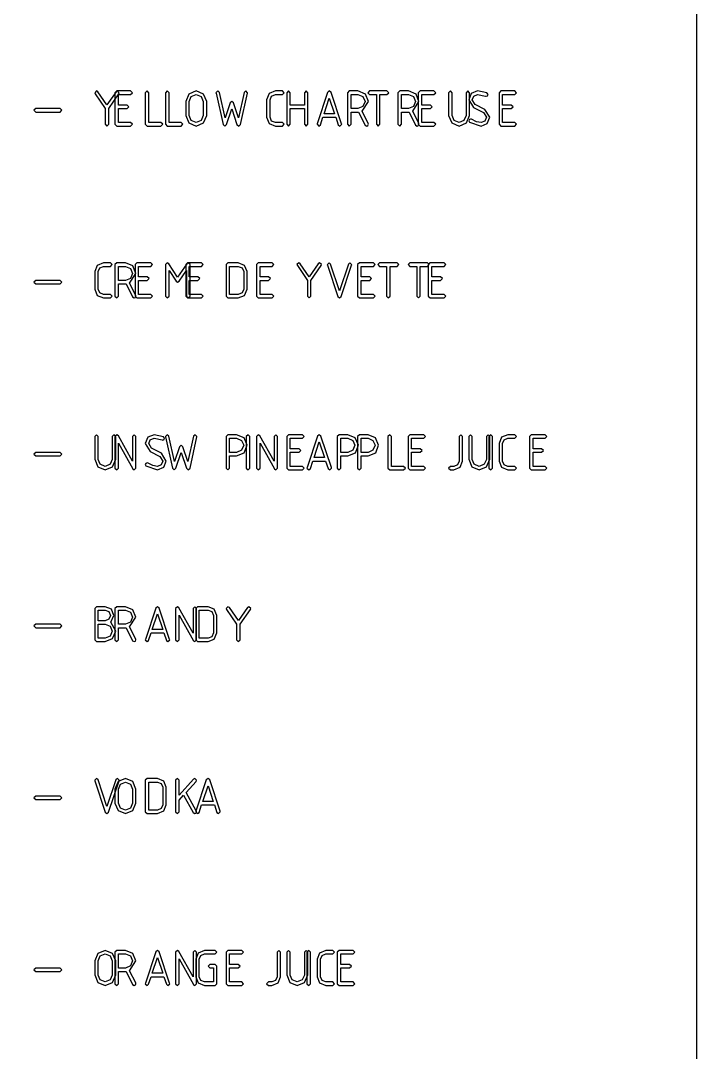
# Model space of a CAD drawing. Header units: metres. Extents: x 0 to 16.5, y 0 to 11.5.
# Drawn here: x 15.584 to 16.512, y 6.616 to 8.034 of the extents above; entities that cross this region are included whole.
import ezdxf

# ---------------------------------------------------------------- set-up
doc = ezdxf.new("R2010")
doc.units = ezdxf.units.M
for name, color, linetype in [('brandy', 221, 'Continuous'), ('orange juice', 30, 'Continuous'), ('Vodka', 1, 'Continuous')]:
    doc.layers.add(name, color=color, linetype=linetype)

msp = doc.modelspace()

# ---------------------------------------------------------------- linework, layer by layer
for points in [[(0.0104, 11.5461), (16.5118, 11.5461), (16.5118, 0.0104), (0.0104, 0.0104), (0.0104, 11.5461)], [(15.6404, 7.9105), (15.6379, 7.9129), (15.6044, 7.9129), (15.6019, 7.9105), (15.6044, 7.9081), (15.6379, 7.9081), (15.6404, 7.9105)], [(15.6404, 7.6744), (15.6379, 7.6768), (15.6044, 7.6768), (15.6019, 7.6744), (15.6044, 7.672), (15.6379, 7.672), (15.6404, 7.6744)], [(15.6404, 7.4383), (15.6379, 7.4406), (15.6044, 7.4406), (15.6019, 7.4383), (15.6044, 7.4359), (15.6379, 7.4359), (15.6404, 7.4383)]]:
    msp.add_lwpolyline(points, close=True)
at = {"color": 7}
for points in [[(15.7186, 7.9332), (15.719, 7.9346), (15.7165, 7.937), (15.7146, 7.9359), (15.7022, 7.9179), (15.6897, 7.9359), (15.6878, 7.937), (15.6854, 7.9346), (15.686, 7.9332), (15.6997, 7.913), (15.6997, 7.8913), (15.7021, 7.8889), (15.7046, 7.8913), (15.7046, 7.9128), (15.7186, 7.9332)], [(15.7156, 7.8889), (15.7347, 7.8889), (15.7371, 7.8913), (15.7347, 7.8937), (15.7179, 7.8937), (15.7179, 7.913), (15.7299, 7.913), (15.7324, 7.9154), (15.7299, 7.9177), (15.7179, 7.9177), (15.7179, 7.9322), (15.7347, 7.9322), (15.7371, 7.9346), (15.7347, 7.937), (15.7156, 7.937), (15.7131, 7.9346), (15.7131, 7.8913), (15.7156, 7.8889)], [(15.7547, 7.8913), (15.7572, 7.8889), (15.7764, 7.8889), (15.7787, 7.8913), (15.7764, 7.8937), (15.7596, 7.8937), (15.7596, 7.9346), (15.7572, 7.937), (15.7547, 7.9346), (15.7547, 7.8913)], [(15.7825, 7.8913), (15.785, 7.8889), (15.8042, 7.8889), (15.8065, 7.8913), (15.8042, 7.8937), (15.7874, 7.8937), (15.7874, 7.9346), (15.785, 7.937), (15.7825, 7.9346), (15.7825, 7.8913)], [(15.8392, 7.9226), (15.835, 7.9328), (15.8247, 7.937), (15.8146, 7.9327), (15.8103, 7.9226), (15.8103, 7.9034), (15.8146, 7.8931), (15.8247, 7.8889), (15.8349, 7.8931), (15.8392, 7.9034), (15.8392, 7.9226)], [(15.876, 7.9205), (15.8736, 7.9225), (15.8712, 7.9205), (15.8644, 7.9002), (15.8567, 7.935), (15.8544, 7.937), (15.8519, 7.9345), (15.8521, 7.934), (15.8617, 7.8909), (15.864, 7.8889), (15.8664, 7.8909), (15.8736, 7.9126), (15.8808, 7.8909), (15.8832, 7.8889), (15.8857, 7.8909), (15.8951, 7.934), (15.8953, 7.9345), (15.8929, 7.937), (15.8906, 7.935), (15.8828, 7.9002), (15.876, 7.9205)], [(15.9335, 7.937), (15.9249, 7.9335), (15.9214, 7.925), (15.9214, 7.9009), (15.9249, 7.8924), (15.9335, 7.8889), (15.9431, 7.8889), (15.9454, 7.8913), (15.9431, 7.8937), (15.9335, 7.8937), (15.9283, 7.8957), (15.9262, 7.9009), (15.9262, 7.925), (15.9283, 7.9301), (15.9335, 7.9322), (15.9431, 7.9322), (15.9454, 7.9346), (15.9431, 7.937), (15.9335, 7.937)], [(15.9517, 7.8889), (15.954, 7.8913), (15.954, 7.913), (15.9733, 7.913), (15.9733, 7.8913), (15.9757, 7.8889), (15.9781, 7.8913), (15.9781, 7.9346), (15.9757, 7.937), (15.9733, 7.9346), (15.9733, 7.9177), (15.954, 7.9177), (15.954, 7.9346), (15.9517, 7.937), (15.9492, 7.9346), (15.9492, 7.8913), (15.9517, 7.8889)], [(16.0244, 7.892), (16.01, 7.9351), (16.0076, 7.937), (16.0053, 7.935), (15.991, 7.892), (15.9908, 7.8913), (15.9933, 7.8889), (15.9956, 7.8905), (15.9989, 7.9009), (16.0164, 7.9009), (16.0199, 7.8905), (16.0221, 7.8889), (16.0246, 7.8913), (16.0244, 7.892)], [(16.0614, 7.9225), (16.0572, 7.9328), (16.0469, 7.937), (16.035, 7.937), (16.0325, 7.9346), (16.0325, 7.8913), (16.035, 7.8889), (16.0374, 7.8913), (16.0374, 7.9081), (16.0469, 7.9081), (16.0479, 7.9081), (16.0568, 7.8902), (16.059, 7.8889), (16.0607, 7.8896), (16.0614, 7.8913), (16.0611, 7.8924), (16.0528, 7.9092), (16.0614, 7.9225)], [(16.0628, 7.9322), (16.0724, 7.9322), (16.0724, 7.8913), (16.0747, 7.8889), (16.0771, 7.8913), (16.0771, 7.9322), (16.0868, 7.9322), (16.0892, 7.9346), (16.0868, 7.937), (16.0628, 7.937), (16.0604, 7.9346), (16.0628, 7.9322)], [(16.1308, 7.9225), (16.1267, 7.9328), (16.1164, 7.937), (16.1044, 7.937), (16.1019, 7.9346), (16.1019, 7.8913), (16.1044, 7.8889), (16.1068, 7.8913), (16.1068, 7.9081), (16.1164, 7.9081), (16.1174, 7.9081), (16.1262, 7.8902), (16.1285, 7.8889), (16.1301, 7.8896), (16.1308, 7.8913), (16.1306, 7.8924), (16.1222, 7.9092), (16.1308, 7.9225)], [(16.1322, 7.8889), (16.1514, 7.8889), (16.1537, 7.8913), (16.1514, 7.8937), (16.1346, 7.8937), (16.1346, 7.913), (16.1465, 7.913), (16.149, 7.9154), (16.1465, 7.9177), (16.1346, 7.9177), (16.1346, 7.9322), (16.1514, 7.9322), (16.1537, 7.9346), (16.1514, 7.937), (16.1322, 7.937), (16.1297, 7.9346), (16.1297, 7.8913), (16.1322, 7.8889)], [(16.1979, 7.937), (16.1956, 7.9346), (16.1956, 7.9033), (16.1926, 7.8964), (16.1858, 7.8937), (16.179, 7.8964), (16.1762, 7.9033), (16.1762, 7.9346), (16.1739, 7.937), (16.1714, 7.9346), (16.1714, 7.9034), (16.1757, 7.8931), (16.1858, 7.8889), (16.196, 7.8931), (16.2003, 7.9034), (16.2003, 7.9346), (16.1979, 7.937)], [(16.2214, 7.9116), (16.2079, 7.9185), (16.204, 7.925), (16.2061, 7.93), (16.2112, 7.9322), (16.2222, 7.93), (16.2232, 7.9297), (16.225, 7.9304), (16.2257, 7.9321), (16.2242, 7.9344), (16.2112, 7.937), (16.2026, 7.9335), (16.1992, 7.925), (16.2057, 7.9142), (16.2193, 7.9073), (16.2233, 7.9009), (16.2213, 7.8957), (16.216, 7.8937), (16.2096, 7.8947), (16.2031, 7.8981), (16.2017, 7.8985), (16.2, 7.8977), (16.1992, 7.8961), (16.2003, 7.8941), (16.216, 7.8889), (16.2246, 7.8924), (16.2281, 7.9009), (16.2214, 7.9116)], [(16.2433, 7.8889), (16.2625, 7.8889), (16.2649, 7.8913), (16.2625, 7.8937), (16.2457, 7.8937), (16.2457, 7.913), (16.2576, 7.913), (16.2601, 7.9154), (16.2576, 7.9177), (16.2457, 7.9177), (16.2457, 7.9322), (16.2625, 7.9322), (16.2649, 7.9346), (16.2625, 7.937), (16.2433, 7.937), (16.2408, 7.9346), (16.2408, 7.8913), (16.2433, 7.8889)], [(15.8315, 7.8964), (15.8247, 7.8937), (15.8179, 7.8964), (15.8151, 7.9033), (15.8151, 7.9226), (15.8179, 7.9294), (15.8247, 7.9322), (15.8315, 7.9294), (15.8344, 7.9226), (15.8344, 7.9033), (15.8315, 7.8964)], [(16.0149, 7.9056), (16.0006, 7.9056), (16.0076, 7.9271), (16.0149, 7.9056)], [(16.0469, 7.9322), (16.0537, 7.9294), (16.0567, 7.9226), (16.0537, 7.9158), (16.0469, 7.9129), (16.0374, 7.9129), (16.0374, 7.9322), (16.0469, 7.9322)], [(16.1164, 7.9322), (16.1232, 7.9294), (16.1261, 7.9226), (16.1232, 7.9158), (16.1164, 7.9129), (16.1068, 7.9129), (16.1068, 7.9322), (16.1164, 7.9322)], [(15.6974, 7.7008), (15.6887, 7.6974), (15.6853, 7.6889), (15.6853, 7.6648), (15.6887, 7.6563), (15.6974, 7.6528), (15.7069, 7.6528), (15.7093, 7.6552), (15.7069, 7.6576), (15.6974, 7.6576), (15.6922, 7.6596), (15.6901, 7.6648), (15.6901, 7.6889), (15.6922, 7.694), (15.6974, 7.6961), (15.7069, 7.6961), (15.7093, 7.6985), (15.7069, 7.7008), (15.6974, 7.7008)], [(15.7419, 7.6864), (15.7378, 7.6967), (15.7275, 7.7008), (15.7156, 7.7008), (15.7131, 7.6985), (15.7131, 7.6552), (15.7156, 7.6528), (15.7179, 7.6552), (15.7179, 7.672), (15.7275, 7.672), (15.7285, 7.672), (15.7374, 7.6541), (15.7396, 7.6528), (15.7412, 7.6535), (15.7419, 7.6552), (15.7417, 7.6563), (15.7333, 7.6731), (15.7419, 7.6864)], [(15.7275, 7.6961), (15.7343, 7.6932), (15.7372, 7.6865), (15.7343, 7.6796), (15.7275, 7.6768), (15.7179, 7.6768), (15.7179, 7.6961), (15.7275, 7.6961)], [(15.7433, 7.6528), (15.7625, 7.6528), (15.7649, 7.6552), (15.7625, 7.6576), (15.7457, 7.6576), (15.7457, 7.6769), (15.7576, 7.6769), (15.7601, 7.6792), (15.7576, 7.6816), (15.7457, 7.6816), (15.7457, 7.6961), (15.7625, 7.6961), (15.7649, 7.6985), (15.7625, 7.7008), (15.7433, 7.7008), (15.7408, 7.6985), (15.7408, 7.6552), (15.7433, 7.6528)], [(15.8118, 7.6997), (15.7993, 7.6811), (15.7871, 7.6997), (15.785, 7.7008), (15.7825, 7.6985), (15.7825, 7.6552), (15.785, 7.6528), (15.7874, 7.6552), (15.7874, 7.6906), (15.7971, 7.6759), (15.7993, 7.6744), (15.8015, 7.6759), (15.8114, 7.6906), (15.8114, 7.6552), (15.8137, 7.6528), (15.8163, 7.6552), (15.8163, 7.6985), (15.8137, 7.7008), (15.8118, 7.6997)], [(15.8128, 7.6528), (15.8319, 7.6528), (15.8343, 7.6552), (15.8319, 7.6576), (15.8151, 7.6576), (15.8151, 7.6769), (15.8271, 7.6769), (15.8296, 7.6792), (15.8271, 7.6816), (15.8151, 7.6816), (15.8151, 7.6961), (15.8319, 7.6961), (15.8343, 7.6985), (15.8319, 7.7008), (15.8128, 7.7008), (15.8103, 7.6985), (15.8103, 7.6552), (15.8128, 7.6528)], [(15.8658, 7.6552), (15.8683, 7.6528), (15.8826, 7.6528), (15.8913, 7.6563), (15.8947, 7.6648), (15.8947, 7.6889), (15.8913, 7.6974), (15.8826, 7.7008), (15.8683, 7.7008), (15.8658, 7.6985), (15.8658, 7.6552)], [(15.8826, 7.6961), (15.8879, 7.694), (15.89, 7.6889), (15.89, 7.6648), (15.8879, 7.6596), (15.8826, 7.6576), (15.8707, 7.6576), (15.8707, 7.6961), (15.8826, 7.6961)], [(15.91, 7.6528), (15.9292, 7.6528), (15.9315, 7.6552), (15.9292, 7.6576), (15.9124, 7.6576), (15.9124, 7.6769), (15.9243, 7.6769), (15.9268, 7.6792), (15.9243, 7.6816), (15.9124, 7.6816), (15.9124, 7.6961), (15.9292, 7.6961), (15.9315, 7.6985), (15.9292, 7.7008), (15.91, 7.7008), (15.9075, 7.6985), (15.9075, 7.6552), (15.91, 7.6528)], [(15.9964, 7.6971), (15.9968, 7.6985), (15.9943, 7.7008), (15.9924, 7.6998), (15.98, 7.6818), (15.9675, 7.6998), (15.9656, 7.7008), (15.9632, 7.6985), (15.9638, 7.6971), (15.9775, 7.6769), (15.9775, 7.6552), (15.9799, 7.6528), (15.9824, 7.6552), (15.9824, 7.6767), (15.9964, 7.6971)], [(16.0239, 7.6546), (16.0383, 7.6976), (16.0385, 7.6984), (16.036, 7.7008), (16.0338, 7.6992), (16.0215, 7.6626), (16.0094, 7.6992), (16.0072, 7.7008), (16.0047, 7.6984), (16.0049, 7.6976), (16.0192, 7.6546), (16.0215, 7.6528), (16.0239, 7.6546)], [(16.0489, 7.6528), (16.0681, 7.6528), (16.0704, 7.6552), (16.0681, 7.6576), (16.0512, 7.6576), (16.0512, 7.6769), (16.0632, 7.6769), (16.0657, 7.6792), (16.0632, 7.6816), (16.0512, 7.6816), (16.0512, 7.6961), (16.0681, 7.6961), (16.0704, 7.6985), (16.0681, 7.7008), (16.0489, 7.7008), (16.0464, 7.6985), (16.0464, 7.6552), (16.0489, 7.6528)], [(16.0767, 7.6961), (16.0862, 7.6961), (16.0862, 7.6552), (16.0886, 7.6528), (16.091, 7.6552), (16.091, 7.6961), (16.1007, 7.6961), (16.1031, 7.6985), (16.1007, 7.7008), (16.0767, 7.7008), (16.0743, 7.6985), (16.0767, 7.6961)], [(16.1183, 7.6961), (16.1279, 7.6961), (16.1279, 7.6552), (16.1303, 7.6528), (16.1326, 7.6552), (16.1326, 7.6961), (16.1424, 7.6961), (16.1447, 7.6985), (16.1424, 7.7008), (16.1183, 7.7008), (16.116, 7.6985), (16.1183, 7.6961)], [(16.1461, 7.6528), (16.1653, 7.6528), (16.1676, 7.6552), (16.1653, 7.6576), (16.1485, 7.6576), (16.1485, 7.6769), (16.1604, 7.6769), (16.1629, 7.6792), (16.1604, 7.6816), (16.1485, 7.6816), (16.1485, 7.6961), (16.1653, 7.6961), (16.1676, 7.6985), (16.1653, 7.7008), (16.1461, 7.7008), (16.1436, 7.6985), (16.1436, 7.6552), (16.1461, 7.6528)], [(15.7118, 7.4647), (15.7094, 7.4623), (15.7094, 7.431), (15.7065, 7.4242), (15.6997, 7.4214), (15.6929, 7.4242), (15.6901, 7.431), (15.6901, 7.4623), (15.6878, 7.4647), (15.6853, 7.4623), (15.6853, 7.4311), (15.6896, 7.4209), (15.6997, 7.4167), (15.7099, 7.4209), (15.7142, 7.4311), (15.7142, 7.4623), (15.7118, 7.4647)], [(15.7178, 7.4633), (15.7156, 7.4647), (15.7131, 7.4623), (15.7131, 7.4191), (15.7156, 7.4167), (15.7179, 7.4191), (15.7179, 7.4532), (15.7376, 7.4179), (15.7396, 7.4167), (15.7419, 7.4191), (15.7419, 7.4623), (15.7396, 7.4647), (15.7372, 7.4623), (15.7372, 7.4284), (15.7178, 7.4633)], [(15.7769, 7.4394), (15.7635, 7.4462), (15.7596, 7.4527), (15.7617, 7.4578), (15.7668, 7.46), (15.7778, 7.4577), (15.7787, 7.4575), (15.7806, 7.4582), (15.7813, 7.4599), (15.7797, 7.4621), (15.7668, 7.4647), (15.7582, 7.4613), (15.7547, 7.4527), (15.7613, 7.442), (15.7749, 7.4351), (15.7789, 7.4287), (15.7768, 7.4235), (15.7715, 7.4214), (15.7651, 7.4225), (15.7586, 7.4258), (15.7572, 7.4263), (15.7556, 7.4255), (15.7547, 7.4239), (15.7558, 7.4219), (15.7715, 7.4167), (15.7801, 7.4202), (15.7836, 7.4287), (15.7769, 7.4394)], [(15.8065, 7.4482), (15.8042, 7.4503), (15.8018, 7.4482), (15.795, 7.428), (15.7872, 7.4628), (15.785, 7.4647), (15.7825, 7.4623), (15.7826, 7.4618), (15.7922, 7.4187), (15.7946, 7.4167), (15.7969, 7.4187), (15.8042, 7.4404), (15.8114, 7.4187), (15.8137, 7.4167), (15.8163, 7.4187), (15.8257, 7.4618), (15.8258, 7.4623), (15.8235, 7.4647), (15.8211, 7.4628), (15.8133, 7.428), (15.8065, 7.4482)], [(15.8658, 7.4623), (15.8658, 7.4191), (15.8683, 7.4167), (15.8707, 7.4191), (15.8707, 7.4359), (15.8803, 7.4359), (15.8907, 7.4399), (15.8947, 7.4504), (15.8906, 7.4606), (15.8803, 7.4647), (15.8683, 7.4647), (15.8658, 7.4623)], [(15.8803, 7.46), (15.8871, 7.4571), (15.89, 7.4504), (15.8871, 7.4435), (15.8803, 7.4406), (15.8707, 7.4406), (15.8707, 7.46), (15.8803, 7.46)], [(15.8985, 7.4191), (15.8985, 7.4623), (15.8961, 7.4647), (15.8936, 7.4623), (15.8936, 7.4191), (15.8961, 7.4167), (15.8985, 7.4191)], [(15.9122, 7.4633), (15.91, 7.4647), (15.9075, 7.4623), (15.9075, 7.4191), (15.91, 7.4167), (15.9124, 7.4191), (15.9124, 7.4532), (15.9321, 7.4179), (15.934, 7.4167), (15.9364, 7.4191), (15.9364, 7.4623), (15.934, 7.4647), (15.9317, 7.4623), (15.9317, 7.4284), (15.9122, 7.4633)], [(15.9517, 7.4167), (15.9708, 7.4167), (15.9732, 7.4191), (15.9708, 7.4214), (15.954, 7.4214), (15.954, 7.4408), (15.966, 7.4408), (15.9685, 7.4431), (15.966, 7.4455), (15.954, 7.4455), (15.954, 7.46), (15.9708, 7.46), (15.9732, 7.4623), (15.9708, 7.4647), (15.9517, 7.4647), (15.9492, 7.4623), (15.9492, 7.4191), (15.9517, 7.4167)], [(16.0106, 7.4198), (15.9961, 7.4629), (15.9938, 7.4647), (15.9914, 7.4628), (15.9771, 7.4198), (15.9769, 7.4191), (15.9794, 7.4167), (15.9817, 7.4183), (15.985, 7.4287), (16.0025, 7.4287), (16.006, 7.4183), (16.0082, 7.4167), (16.0107, 7.4191), (16.0106, 7.4198)], [(16.001, 7.4334), (15.9867, 7.4334), (15.9938, 7.4549), (16.001, 7.4334)], [(16.0186, 7.4623), (16.0186, 7.4191), (16.0211, 7.4167), (16.0235, 7.4191), (16.0235, 7.4359), (16.0331, 7.4359), (16.0435, 7.4399), (16.0475, 7.4504), (16.0433, 7.4606), (16.0331, 7.4647), (16.0211, 7.4647), (16.0186, 7.4623)], [(16.0331, 7.46), (16.0399, 7.4571), (16.0428, 7.4504), (16.0399, 7.4435), (16.0331, 7.4406), (16.0235, 7.4406), (16.0235, 7.46), (16.0331, 7.46)], [(16.0464, 7.4623), (16.0464, 7.4191), (16.0489, 7.4167), (16.0512, 7.4191), (16.0512, 7.4359), (16.0608, 7.4359), (16.0713, 7.4399), (16.0753, 7.4504), (16.0711, 7.4606), (16.0608, 7.4647), (16.0489, 7.4647), (16.0464, 7.4623)], [(16.0608, 7.46), (16.0676, 7.4571), (16.0706, 7.4504), (16.0676, 7.4435), (16.0608, 7.4406), (16.0512, 7.4406), (16.0512, 7.46), (16.0608, 7.46)], [(16.0881, 7.4191), (16.0906, 7.4167), (16.1097, 7.4167), (16.1121, 7.4191), (16.1097, 7.4214), (16.0929, 7.4214), (16.0929, 7.4623), (16.0906, 7.4647), (16.0881, 7.4623), (16.0881, 7.4191)], [(16.1183, 7.4167), (16.1375, 7.4167), (16.1399, 7.4191), (16.1375, 7.4214), (16.1207, 7.4214), (16.1207, 7.4408), (16.1326, 7.4408), (16.1351, 7.4431), (16.1326, 7.4455), (16.1207, 7.4455), (16.1207, 7.46), (16.1375, 7.46), (16.1399, 7.4623), (16.1375, 7.4647), (16.1183, 7.4647), (16.1158, 7.4623), (16.1158, 7.4191), (16.1183, 7.4167)], [(16.1882, 7.4647), (16.1858, 7.4623), (16.1858, 7.4287), (16.1837, 7.4235), (16.1786, 7.4214), (16.1739, 7.4214), (16.1714, 7.4191), (16.1739, 7.4167), (16.1786, 7.4167), (16.1872, 7.4202), (16.1907, 7.4287), (16.1907, 7.4623), (16.1882, 7.4647)], [(16.2257, 7.4647), (16.2233, 7.4623), (16.2233, 7.431), (16.2204, 7.4242), (16.2136, 7.4214), (16.2068, 7.4242), (16.204, 7.431), (16.204, 7.4623), (16.2017, 7.4647), (16.1992, 7.4623), (16.1992, 7.4311), (16.2035, 7.4209), (16.2136, 7.4167), (16.2237, 7.4209), (16.2281, 7.4311), (16.2281, 7.4623), (16.2257, 7.4647)], [(16.2318, 7.4191), (16.2318, 7.4623), (16.2294, 7.4647), (16.2269, 7.4623), (16.2269, 7.4191), (16.2294, 7.4167), (16.2318, 7.4191)], [(16.2529, 7.4647), (16.2443, 7.4613), (16.2408, 7.4527), (16.2408, 7.4287), (16.2443, 7.4202), (16.2529, 7.4167), (16.2625, 7.4167), (16.2649, 7.4191), (16.2625, 7.4214), (16.2529, 7.4214), (16.2478, 7.4235), (16.2457, 7.4287), (16.2457, 7.4527), (16.2478, 7.4579), (16.2529, 7.46), (16.2625, 7.46), (16.2649, 7.4623), (16.2625, 7.4647), (16.2529, 7.4647)], [(16.285, 7.4167), (16.3042, 7.4167), (16.3065, 7.4191), (16.3042, 7.4214), (16.2874, 7.4214), (16.2874, 7.4408), (16.2993, 7.4408), (16.3018, 7.4431), (16.2993, 7.4455), (16.2874, 7.4455), (16.2874, 7.46), (16.3042, 7.46), (16.3065, 7.4623), (16.3042, 7.4647), (16.285, 7.4647), (16.2825, 7.4623), (16.2825, 7.4191), (16.285, 7.4167)]]:
    msp.add_lwpolyline(points, close=True, dxfattribs=at)
at = {"layer": 'brandy', "color": 7}
for points in [[(15.7118, 7.2166), (15.7083, 7.2252), (15.6997, 7.2286), (15.6878, 7.2286), (15.6853, 7.2262), (15.6853, 7.1829), (15.6878, 7.1806), (15.6997, 7.1806), (15.7099, 7.1848), (15.7142, 7.195), (15.7074, 7.2073), (15.7118, 7.2166)], [(15.7419, 7.2142), (15.7378, 7.2244), (15.7275, 7.2286), (15.7156, 7.2286), (15.7131, 7.2262), (15.7131, 7.1829), (15.7156, 7.1806), (15.7179, 7.1829), (15.7179, 7.1998), (15.7275, 7.1998), (15.7285, 7.1998), (15.7374, 7.1819), (15.7396, 7.1806), (15.7412, 7.1813), (15.7419, 7.1829), (15.7417, 7.1841), (15.7333, 7.2008), (15.7419, 7.2142)], [(15.7883, 7.1837), (15.7739, 7.2268), (15.7715, 7.2286), (15.7692, 7.2267), (15.7549, 7.1837), (15.7547, 7.1829), (15.7572, 7.1806), (15.7594, 7.1822), (15.7628, 7.1925), (15.7803, 7.1925), (15.7838, 7.1822), (15.786, 7.1806), (15.7885, 7.1829), (15.7883, 7.1837)], [(15.8011, 7.2272), (15.7989, 7.2286), (15.7964, 7.2262), (15.7964, 7.1829), (15.7989, 7.1806), (15.8012, 7.1829), (15.8012, 7.2171), (15.821, 7.1818), (15.8229, 7.1806), (15.8253, 7.1829), (15.8253, 7.2262), (15.8229, 7.2286), (15.8206, 7.2262), (15.8206, 7.1923), (15.8011, 7.2272)], [(15.8242, 7.1829), (15.8267, 7.1806), (15.841, 7.1806), (15.8496, 7.1841), (15.8531, 7.1925), (15.8531, 7.2166), (15.8496, 7.2252), (15.841, 7.2286), (15.8267, 7.2286), (15.8242, 7.2262), (15.8242, 7.1829)], [(15.8992, 7.2248), (15.8996, 7.2262), (15.8971, 7.2286), (15.8951, 7.2276), (15.8828, 7.2095), (15.8703, 7.2276), (15.8683, 7.2286), (15.866, 7.2262), (15.8665, 7.2248), (15.8803, 7.2046), (15.8803, 7.1829), (15.8826, 7.1806), (15.8851, 7.1829), (15.8851, 7.2045), (15.8992, 7.2248)], [(15.6997, 7.2238), (15.7049, 7.2218), (15.7071, 7.2166), (15.7049, 7.2115), (15.6997, 7.2094), (15.6901, 7.2094), (15.6901, 7.2238), (15.6997, 7.2238)], [(15.7275, 7.2238), (15.7343, 7.221), (15.7372, 7.2142), (15.7343, 7.2074), (15.7275, 7.2045), (15.7179, 7.2045), (15.7179, 7.2238), (15.7275, 7.2238)], [(15.7787, 7.1973), (15.7644, 7.1973), (15.7715, 7.2188), (15.7787, 7.1973)], [(15.841, 7.2238), (15.8463, 7.2218), (15.8483, 7.2166), (15.8483, 7.1925), (15.8463, 7.1874), (15.841, 7.1853), (15.829, 7.1853), (15.829, 7.2238), (15.841, 7.2238)], [(15.6997, 7.2046), (15.7065, 7.2018), (15.7094, 7.195), (15.7065, 7.1882), (15.6997, 7.1853), (15.6901, 7.1853), (15.6901, 7.2046), (15.6997, 7.2046)]]:
    msp.add_lwpolyline(points, close=True, dxfattribs=at)
at = {"layer": 'brandy'}
msp.add_lwpolyline([(15.6404, 7.2021), (15.6379, 7.2045), (15.6044, 7.2045), (15.6019, 7.2021), (15.6044, 7.1998), (15.6379, 7.1998), (15.6404, 7.2021)], close=True, dxfattribs=at)
at = {"layer": 'orange juice', "color": 7}
for points in [[(15.7142, 6.742), (15.71, 6.7522), (15.6997, 6.7564), (15.6896, 6.7522), (15.6853, 6.742), (15.6853, 6.7228), (15.6896, 6.7126), (15.6997, 6.7083), (15.7099, 6.7126), (15.7142, 6.7228), (15.7142, 6.742)], [(15.7065, 6.7159), (15.6997, 6.7131), (15.6929, 6.7159), (15.6901, 6.7227), (15.6901, 6.742), (15.6929, 6.7489), (15.6997, 6.7516), (15.7065, 6.7489), (15.7094, 6.742), (15.7094, 6.7227), (15.7065, 6.7159)], [(15.7419, 6.742), (15.7378, 6.7522), (15.7275, 6.7564), (15.7156, 6.7564), (15.7131, 6.754), (15.7131, 6.7107), (15.7156, 6.7083), (15.7179, 6.7107), (15.7179, 6.7275), (15.7275, 6.7275), (15.7285, 6.7275), (15.7374, 6.7097), (15.7396, 6.7083), (15.7412, 6.7091), (15.7419, 6.7107), (15.7417, 6.7119), (15.7333, 6.7286), (15.7419, 6.742)], [(15.7275, 6.7516), (15.7343, 6.7488), (15.7372, 6.742), (15.7343, 6.7352), (15.7275, 6.7323), (15.7179, 6.7323), (15.7179, 6.7516), (15.7275, 6.7516)], [(15.7883, 6.7115), (15.7739, 6.7546), (15.7715, 6.7564), (15.7692, 6.7544), (15.7549, 6.7115), (15.7547, 6.7107), (15.7572, 6.7083), (15.7594, 6.71), (15.7628, 6.7203), (15.7803, 6.7203), (15.7838, 6.71), (15.786, 6.7083), (15.7885, 6.7107), (15.7883, 6.7115)], [(15.7787, 6.7251), (15.7644, 6.7251), (15.7715, 6.7466), (15.7787, 6.7251)], [(15.8011, 6.755), (15.7989, 6.7564), (15.7964, 6.754), (15.7964, 6.7107), (15.7989, 6.7083), (15.8012, 6.7107), (15.8012, 6.7448), (15.821, 6.7096), (15.8229, 6.7083), (15.8253, 6.7107), (15.8253, 6.754), (15.8229, 6.7564), (15.8206, 6.754), (15.8206, 6.7201), (15.8011, 6.755)], [(15.8311, 6.7152), (15.829, 6.7203), (15.829, 6.7444), (15.8311, 6.7496), (15.8362, 6.7516), (15.8507, 6.7516), (15.8531, 6.754), (15.8507, 6.7564), (15.8362, 6.7564), (15.8276, 6.7529), (15.8242, 6.7444), (15.8242, 6.7203), (15.8276, 6.7119), (15.8362, 6.7083), (15.8507, 6.7083), (15.8531, 6.7107), (15.8531, 6.7348), (15.8507, 6.7372), (15.8435, 6.7372), (15.841, 6.7348), (15.8435, 6.7324), (15.8483, 6.7324), (15.8483, 6.7131), (15.8362, 6.7131), (15.8311, 6.7152)], [(15.8683, 6.7083), (15.8875, 6.7083), (15.8899, 6.7107), (15.8875, 6.7131), (15.8707, 6.7131), (15.8707, 6.7324), (15.8826, 6.7324), (15.8851, 6.7348), (15.8826, 6.7372), (15.8707, 6.7372), (15.8707, 6.7516), (15.8875, 6.7516), (15.8899, 6.754), (15.8875, 6.7564), (15.8683, 6.7564), (15.8658, 6.754), (15.8658, 6.7107), (15.8683, 6.7083)], [(15.9382, 6.7564), (15.9358, 6.754), (15.9358, 6.7203), (15.9337, 6.7152), (15.9286, 6.7131), (15.9239, 6.7131), (15.9214, 6.7107), (15.9239, 6.7083), (15.9286, 6.7083), (15.9372, 6.7119), (15.9407, 6.7203), (15.9407, 6.754), (15.9382, 6.7564)], [(15.9757, 6.7564), (15.9733, 6.754), (15.9733, 6.7227), (15.9704, 6.7159), (15.9636, 6.7131), (15.9568, 6.7159), (15.954, 6.7227), (15.954, 6.754), (15.9517, 6.7564), (15.9492, 6.754), (15.9492, 6.7228), (15.9535, 6.7126), (15.9636, 6.7083), (15.9737, 6.7126), (15.9781, 6.7228), (15.9781, 6.754), (15.9757, 6.7564)], [(15.9818, 6.7107), (15.9818, 6.754), (15.9794, 6.7564), (15.9769, 6.754), (15.9769, 6.7107), (15.9794, 6.7083), (15.9818, 6.7107)], [(16.0029, 6.7564), (15.9943, 6.7529), (15.9908, 6.7444), (15.9908, 6.7203), (15.9943, 6.7119), (16.0029, 6.7083), (16.0125, 6.7083), (16.0149, 6.7107), (16.0125, 6.7131), (16.0029, 6.7131), (15.9978, 6.7152), (15.9957, 6.7203), (15.9957, 6.7444), (15.9978, 6.7496), (16.0029, 6.7516), (16.0125, 6.7516), (16.0149, 6.754), (16.0125, 6.7564), (16.0029, 6.7564)], [(16.0211, 6.7083), (16.0403, 6.7083), (16.0426, 6.7107), (16.0403, 6.7131), (16.0235, 6.7131), (16.0235, 6.7324), (16.0354, 6.7324), (16.0379, 6.7348), (16.0354, 6.7372), (16.0235, 6.7372), (16.0235, 6.7516), (16.0403, 6.7516), (16.0426, 6.754), (16.0403, 6.7564), (16.0211, 6.7564), (16.0186, 6.754), (16.0186, 6.7107), (16.0211, 6.7083)]]:
    msp.add_lwpolyline(points, close=True, dxfattribs=at)
at = {"layer": 'orange juice'}
msp.add_lwpolyline([(15.6404, 6.7299), (15.6379, 6.7323), (15.6044, 6.7323), (15.6019, 6.7299), (15.6044, 6.7275), (15.6379, 6.7275), (15.6404, 6.7299)], close=True, dxfattribs=at)
at = {"layer": 'Vodka', "color": 7}
for points in [[(15.7044, 6.9463), (15.7189, 6.9893), (15.719, 6.9901), (15.7165, 6.9925), (15.7143, 6.9908), (15.7021, 6.9543), (15.69, 6.9908), (15.6878, 6.9925), (15.6853, 6.9901), (15.6854, 6.9893), (15.6997, 6.9463), (15.7021, 6.9444), (15.7044, 6.9463)], [(15.7419, 6.9781), (15.7378, 6.9883), (15.7275, 6.9925), (15.7174, 6.9883), (15.7131, 6.9781), (15.7131, 6.9589), (15.7174, 6.9487), (15.7275, 6.9444), (15.7376, 6.9487), (15.7419, 6.9589), (15.7419, 6.9781)], [(15.7343, 6.952), (15.7275, 6.9492), (15.7207, 6.952), (15.7179, 6.9588), (15.7179, 6.9781), (15.7207, 6.985), (15.7275, 6.9877), (15.7343, 6.985), (15.7372, 6.9781), (15.7372, 6.9588), (15.7343, 6.952)], [(15.7547, 6.9468), (15.7572, 6.9444), (15.7715, 6.9444), (15.7801, 6.948), (15.7836, 6.9564), (15.7836, 6.9805), (15.7801, 6.989), (15.7715, 6.9925), (15.7572, 6.9925), (15.7547, 6.9901), (15.7547, 6.9468)], [(15.7715, 6.9877), (15.7768, 6.9857), (15.7789, 6.9805), (15.7789, 6.9564), (15.7768, 6.9513), (15.7715, 6.9492), (15.7596, 6.9492), (15.7596, 6.9877), (15.7715, 6.9877)], [(15.8207, 6.9457), (15.8229, 6.9444), (15.8246, 6.9452), (15.8253, 6.9468), (15.8249, 6.948), (15.8108, 6.9734), (15.8246, 6.9885), (15.8253, 6.9901), (15.8229, 6.9925), (15.821, 6.9917), (15.8012, 6.9698), (15.8012, 6.9901), (15.7989, 6.9925), (15.7964, 6.9901), (15.7964, 6.9468), (15.7989, 6.9444), (15.8012, 6.9468), (15.8012, 6.9628), (15.8074, 6.9696), (15.8207, 6.9457)], [(15.8578, 6.9476), (15.8433, 6.9907), (15.841, 6.9925), (15.8386, 6.9906), (15.8243, 6.9476), (15.8242, 6.9468), (15.8267, 6.9444), (15.8289, 6.9461), (15.8322, 6.9564), (15.8497, 6.9564), (15.8532, 6.9461), (15.8554, 6.9444), (15.8579, 6.9468), (15.8578, 6.9476)], [(15.8482, 6.9612), (15.8339, 6.9612), (15.841, 6.9827), (15.8482, 6.9612)]]:
    msp.add_lwpolyline(points, close=True, dxfattribs=at)
at = {"layer": 'Vodka'}
msp.add_lwpolyline([(15.6404, 6.966), (15.6379, 6.9684), (15.6044, 6.9684), (15.6019, 6.966), (15.6044, 6.9637), (15.6379, 6.9637), (15.6404, 6.966)], close=True, dxfattribs=at)

doc.saveas('drawing.dxf')
